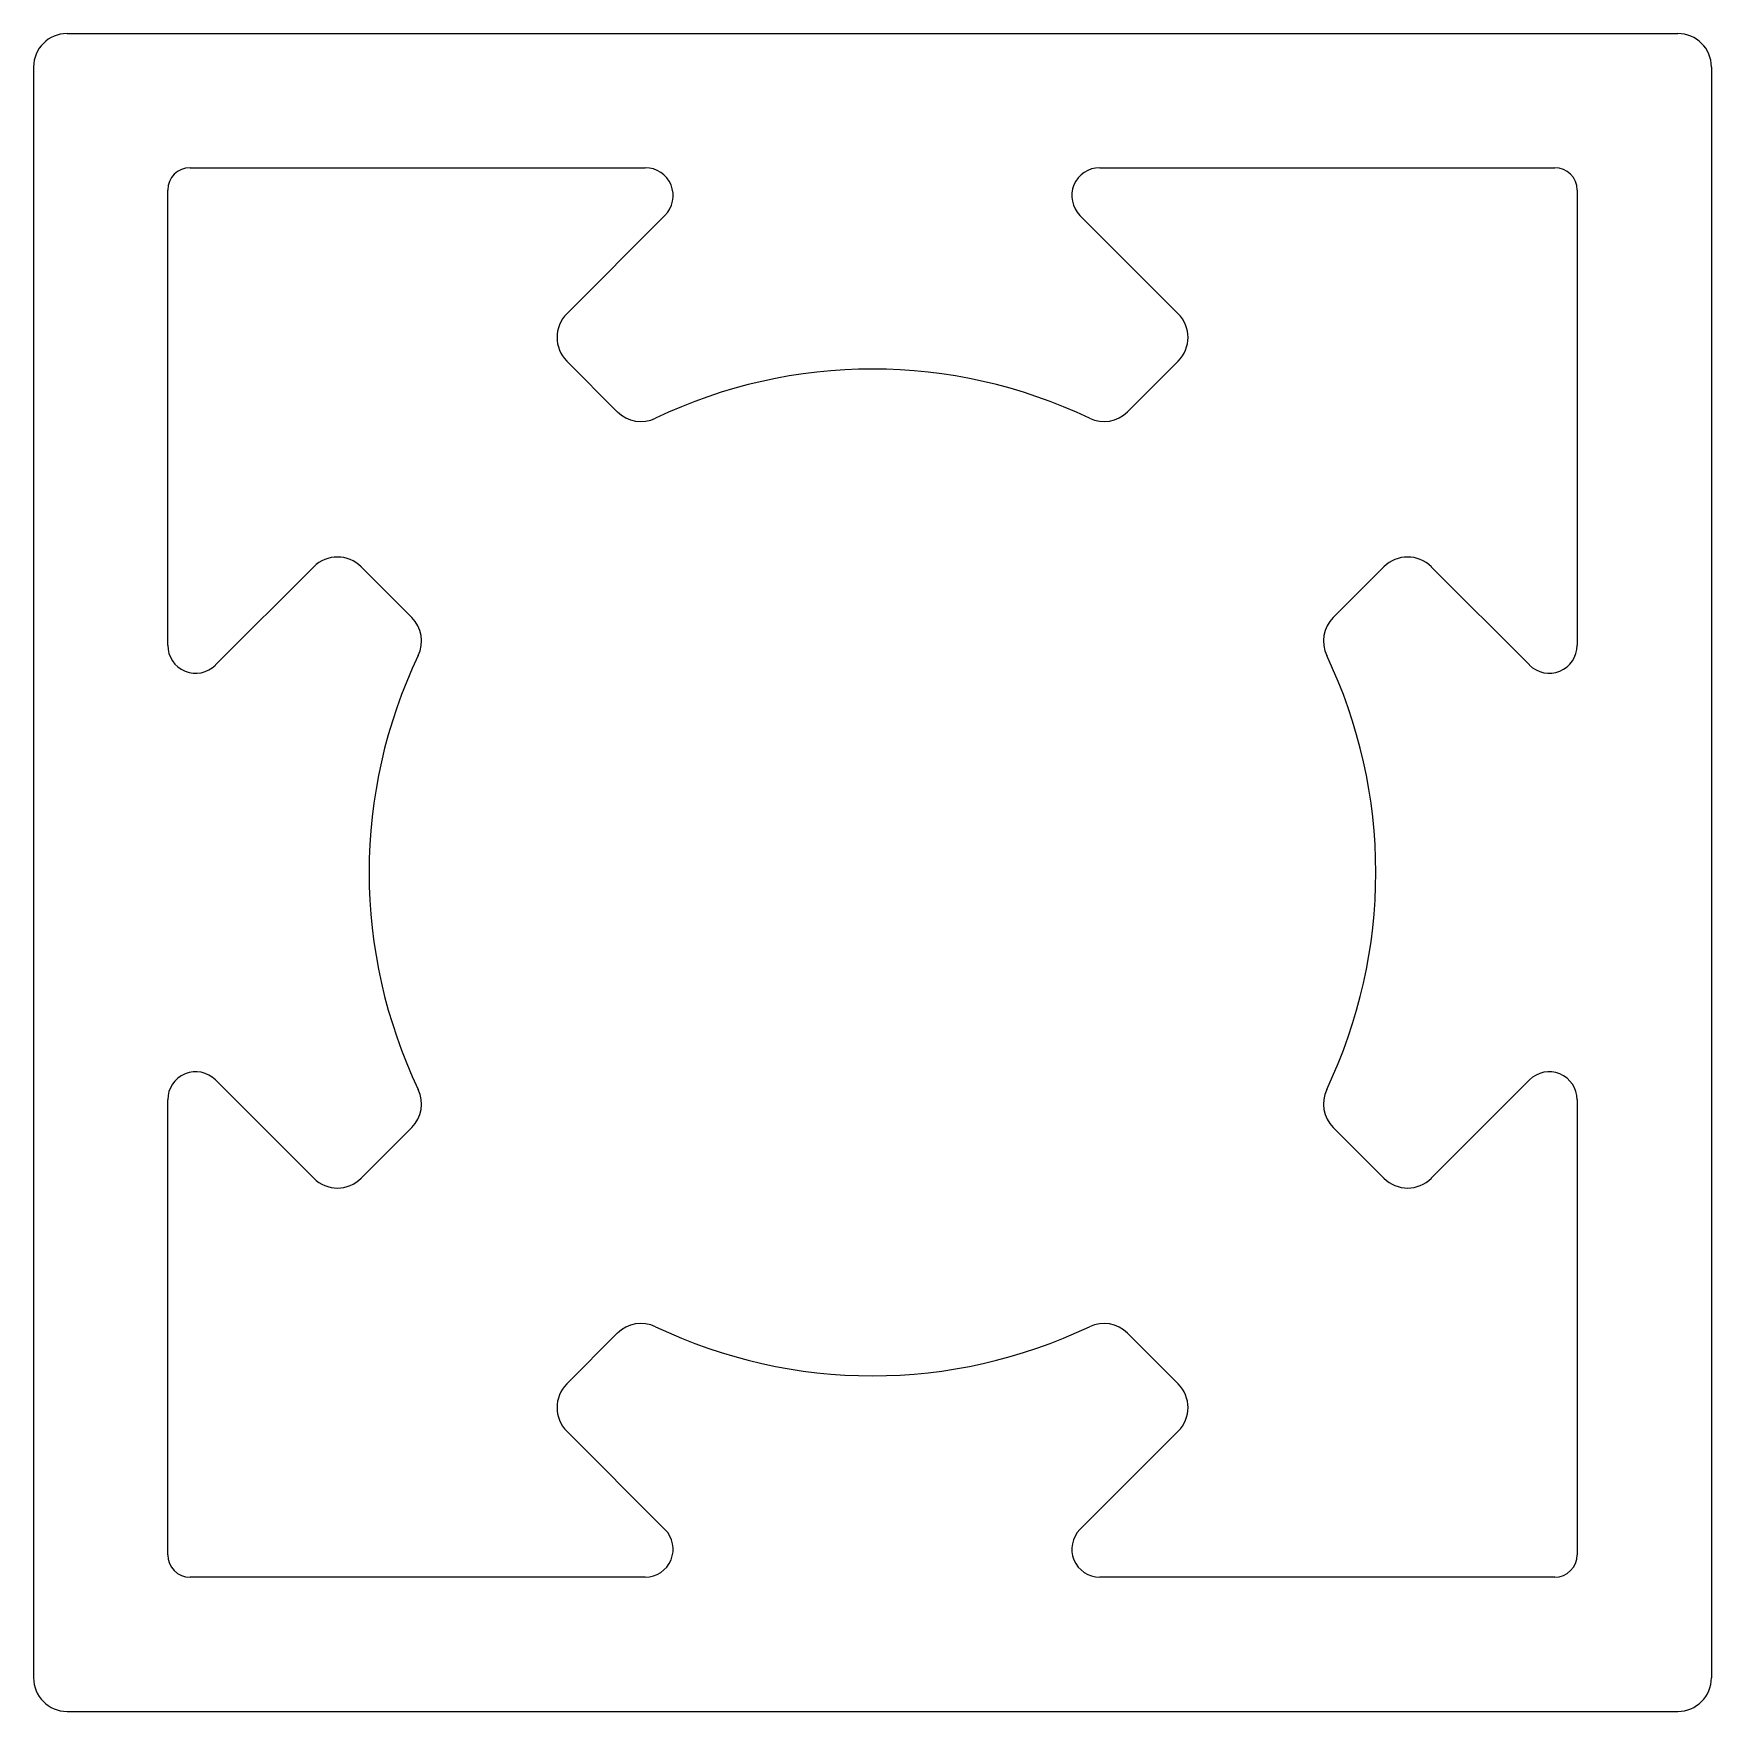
# Model space of a CAD drawing. Extents: x 2791.9 to 2806.9, y 1085.7 to 1100.7.
import ezdxf

# ---------------------------------------------------------------- set-up
doc = ezdxf.new("R2010")
doc.units = 0
doc.layers.get('0').update_dxf_attribs({"linetype": 'CONTINUOUS'})

msp = doc.modelspace()

# ---------------------------------------------------------------- linework, layer by layer
at = {"color": 0, "linetype": 'CONTINUOUS'}
for p, q in [((2792.222, 1100.664), (2806.622, 1100.664)), ((2791.922, 1100.364), (2791.922, 1085.964)), ((2806.922, 1100.364), (2806.922, 1085.964)), ((2793.322, 1099.464), (2797.39, 1099.464)), ((2801.454, 1099.464), (2805.522, 1099.464)), ((2793.122, 1095.195), (2793.122, 1099.264)), ((2805.722, 1099.264), (2805.722, 1095.195)), ((2797.567, 1099.037), (2796.689, 1098.159)), ((2802.155, 1098.159), (2801.277, 1099.037)), ((2796.689, 1097.735), (2797.141, 1097.283)), ((2801.703, 1097.283), (2802.155, 1097.735)), ((2794.427, 1095.896), (2793.549, 1095.019)), ((2795.303, 1095.444), (2794.851, 1095.896)), ((2803.993, 1095.896), (2803.541, 1095.444)), ((2805.295, 1095.019), (2804.418, 1095.896)), ((2793.549, 1091.309), (2794.427, 1090.431)), ((2804.418, 1090.431), (2805.295, 1091.309)), ((2793.122, 1087.064), (2793.122, 1091.132)), ((2805.722, 1091.132), (2805.722, 1087.064)), ((2794.851, 1090.431), (2795.303, 1090.883)), ((2803.541, 1090.883), (2803.993, 1090.431)), ((2797.141, 1089.044), (2796.689, 1088.592)), ((2802.155, 1088.592), (2801.703, 1089.044)), ((2796.689, 1088.168), (2797.567, 1087.29)), ((2801.277, 1087.29), (2802.155, 1088.168)), ((2797.39, 1086.864), (2793.322, 1086.864)), ((2805.522, 1086.864), (2801.454, 1086.864)), ((2792.222, 1085.664), (2806.622, 1085.664))]:
    msp.add_line(p, q, dxfattribs=at)
for centre, radius, start, end in [((2792.222, 1100.364), 0.3, 90, 180), ((2806.622, 1100.364), 0.3, 0, 90), ((2793.322, 1099.264), 0.2, 90, 180), ((2797.39, 1099.214), 0.25, 315, 90), ((2801.454, 1099.214), 0.25, 90, 225), ((2805.522, 1099.264), 0.2, 0, 90), ((2796.902, 1097.947), 0.3, 135, 225), ((2801.943, 1097.947), 0.3, 315, 45), ((2799.422, 1093.164), 4.5, 64.4712, 115.5288), ((2797.354, 1097.495), 0.3, 225, 295.5288), ((2801.491, 1097.495), 0.3, 244.4712, 315), ((2794.639, 1095.684), 0.3, 45, 135), ((2804.206, 1095.684), 0.3, 45, 135), ((2795.091, 1095.232), 0.3, 334.4712, 45), ((2803.754, 1095.232), 0.3, 135, 205.5288), ((2793.372, 1095.195), 0.25, 180, 315), ((2805.472, 1095.195), 0.25, 225, 0), ((2799.422, 1093.164), 4.5, 154.4712, 205.5288), ((2799.422, 1093.164), 4.5, 334.4712, 25.5288), ((2793.372, 1091.132), 0.25, 45, 180), ((2805.472, 1091.132), 0.25, 0, 135), ((2795.091, 1091.095), 0.3, 315, 25.5288), ((2803.754, 1091.095), 0.3, 154.4712, 225), ((2794.639, 1090.643), 0.3, 225, 315), ((2804.206, 1090.643), 0.3, 225, 315), ((2797.354, 1088.832), 0.3, 64.4712, 135), ((2799.422, 1093.164), 4.5, 244.4712, 295.5288), ((2801.491, 1088.832), 0.3, 45, 115.5288), ((2796.902, 1088.38), 0.3, 135, 225), ((2801.943, 1088.38), 0.3, 315, 45), ((2797.39, 1087.114), 0.25, 270, 45), ((2801.454, 1087.114), 0.25, 135, 270), ((2793.322, 1087.064), 0.2, 180, 270), ((2805.522, 1087.064), 0.2, 270, 360), ((2792.222, 1085.964), 0.3, 180, 270), ((2806.622, 1085.964), 0.3, 270, 360)]:
    msp.add_arc(centre, radius, start, end, dxfattribs=at)

doc.saveas('drawing.dxf')
